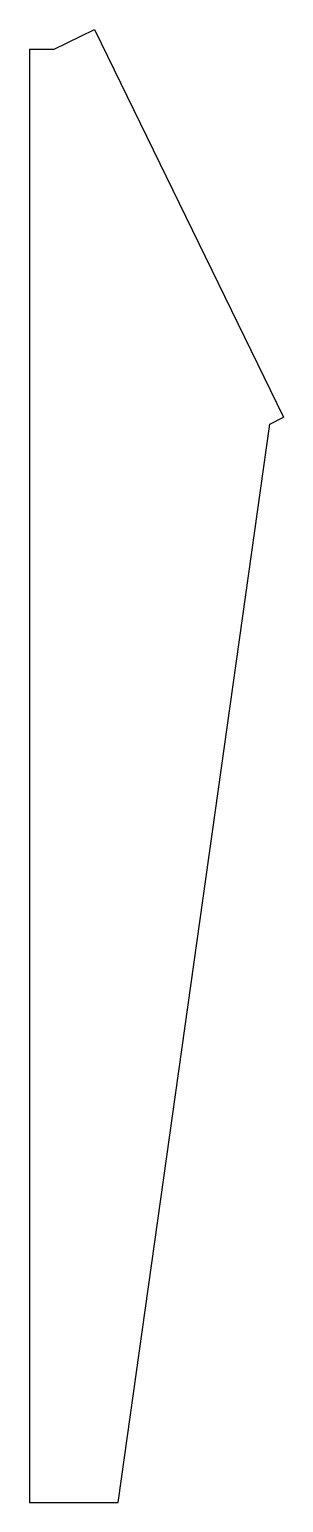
# Model space of a CAD drawing. Header units: millimetres. Extents: x 15.1 to 26.3, y 24.5 to 89.5.
import ezdxf

# ---------------------------------------------------------------- set-up
doc = ezdxf.new("R2010")
doc.units = ezdxf.units.MM
doc.layers.add('7', color=1, linetype='Continuous')

msp = doc.modelspace()

# ---------------------------------------------------------------- linework, layer by layer
at = {"layer": '7'}
for p, q in [((16.17, 88.578), (17.968, 89.455)), ((17.968, 89.455), (26.305, 72.362)), ((15.106, 88.578), (15.106, 24.532)), ((16.17, 88.578), (15.106, 88.578)), ((25.695, 72.065), (26.305, 72.362)), ((19.015, 24.532), (25.695, 72.065)), ((15.106, 24.532), (19.015, 24.532))]:
    msp.add_line(p, q, dxfattribs=at)

doc.saveas('drawing.dxf')
